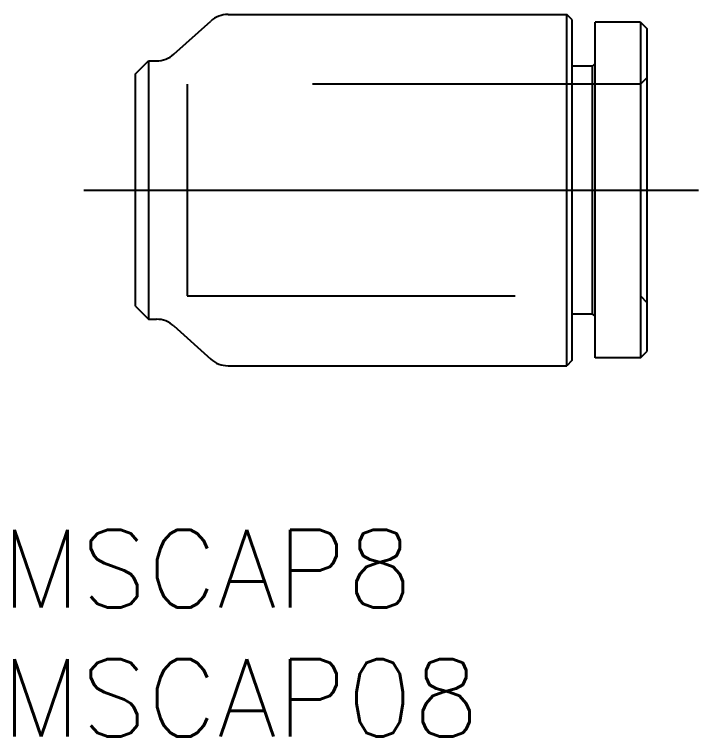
# Model space of a CAD drawing. Extents: x -24.5 to 28.5, y -21.2 to 8.8.
# Drawn here: x -24.49 to 2, y -21.16 to 6.8 of the extents above; entities that cross this region are included whole.
import ezdxf

# ---------------------------------------------------------------- set-up
doc = ezdxf.new("R2010")
doc.units = 0
doc.linetypes.add('CENTER', pattern=[50.8, 31.75, -6.35, 6.35, -6.35])
doc.linetypes.add('DASHED', pattern=[19.05, 12.7, -6.35])
doc.layers.get('0').update_dxf_attribs({"linetype": 'CONTINUOUS'})
doc.layers.add('CENTER', color=1, linetype='CENTER')
doc.styles.get("Standard").update_dxf_attribs({"font": 'txt.shx', "height": 3, "bigfont": 'bigfont.shx'})

msp = doc.modelspace()

# ---------------------------------------------------------------- linework, layer by layer
at = {"color": 7, "linetype": 'CONTINUOUS'}
for p, q in [((-16.216264, 6.8), (-3.1, 6.8)), ((-3.1, -6.8), (-3.1, 6.8)), ((-2.9, 6.6), (-3.1, 6.8)), ((-18.314771, 5.256706), (-16.885229, 6.543294)), ((-2.9, 6.6), (-2.9, -6.6)), ((-2, -6.5), (-2, 6.5)), ((-0.25, 6.5), (-2, 6.5)), ((-0.25, 6.5), (-0.25, -6.5)), ((-0.25, 6.5), (0, 6.25)), ((0, 6.25), (0, -6.25)), ((-19.8, 4.5), (-19.3, 5)), ((-19.3, 5), (-19.3, -5)), ((-19.3, 5), (-18.983736, 5)), ((-2.1, 4.8), (-2.9, 4.8)), ((-2.1, 4.8), (-2, 4.9)), ((-2.1, -4.8), (-2.1, 4.8)), ((-19.8, -4.5), (-19.8, 4.5)), ((-19.8, -4.5), (-19.3, -5)), ((-19.3, -5), (-18.983736, -5)), ((-2.1, -4.8), (-2.9, -4.8)), ((-2.1, -4.8), (-2, -4.9)), ((-18.314771, -5.256706), (-16.885229, -6.543294)), ((-0.25, -6.5), (0, -6.25)), ((-2.9, -6.6), (-3.1, -6.8)), ((-0.25, -6.5), (-2, -6.5)), ((-16.216264, -6.8), (-3.1, -6.8))]:
    msp.add_line(p, q, dxfattribs=at)
at = {"color": 3, "linetype": 'DASHED'}
for p, q in [((0, 4.35), (-0.25, 4.1)), ((-17.8, 4.1), (-17.8, -4.1)), ((-0.25, 4.1), (-17.8, 4.1)), ((-17.8, -4.1), (-0.25, -4.1)), ((-0.25, -4.1), (0, -4.35))]:
    msp.add_line(p, q, dxfattribs=at)
at = {"color": 7, "linetype": 'CONTINUOUS'}
for centre, start, end in [((-16.216264, 5.8), 90, 131.9872125), ((-18.983736, 6), 270, 311.9872125), ((-18.983736, -6), 48.0127875, 90), ((-16.216264, -5.8), 228.0127875, 270)]:
    msp.add_arc(centre, 1, start, end, dxfattribs=at)
at = {"layer": 'CENTER', "color": 1, "linetype": 'CENTER'}
msp.add_line((-21.8, 0), (2, 0), dxfattribs=at)

# ---------------------------------------------------------------- texts
at = {"color": 7, "linetype": 'CONTINUOUS'}
for s, p in [('MSCAP8', (-25, -16.157387)), ('MSCAP08', (-25, -21.157387))]:
    msp.add_text(s, height=3, dxfattribs=at).set_placement(p)

doc.saveas('drawing.dxf')
